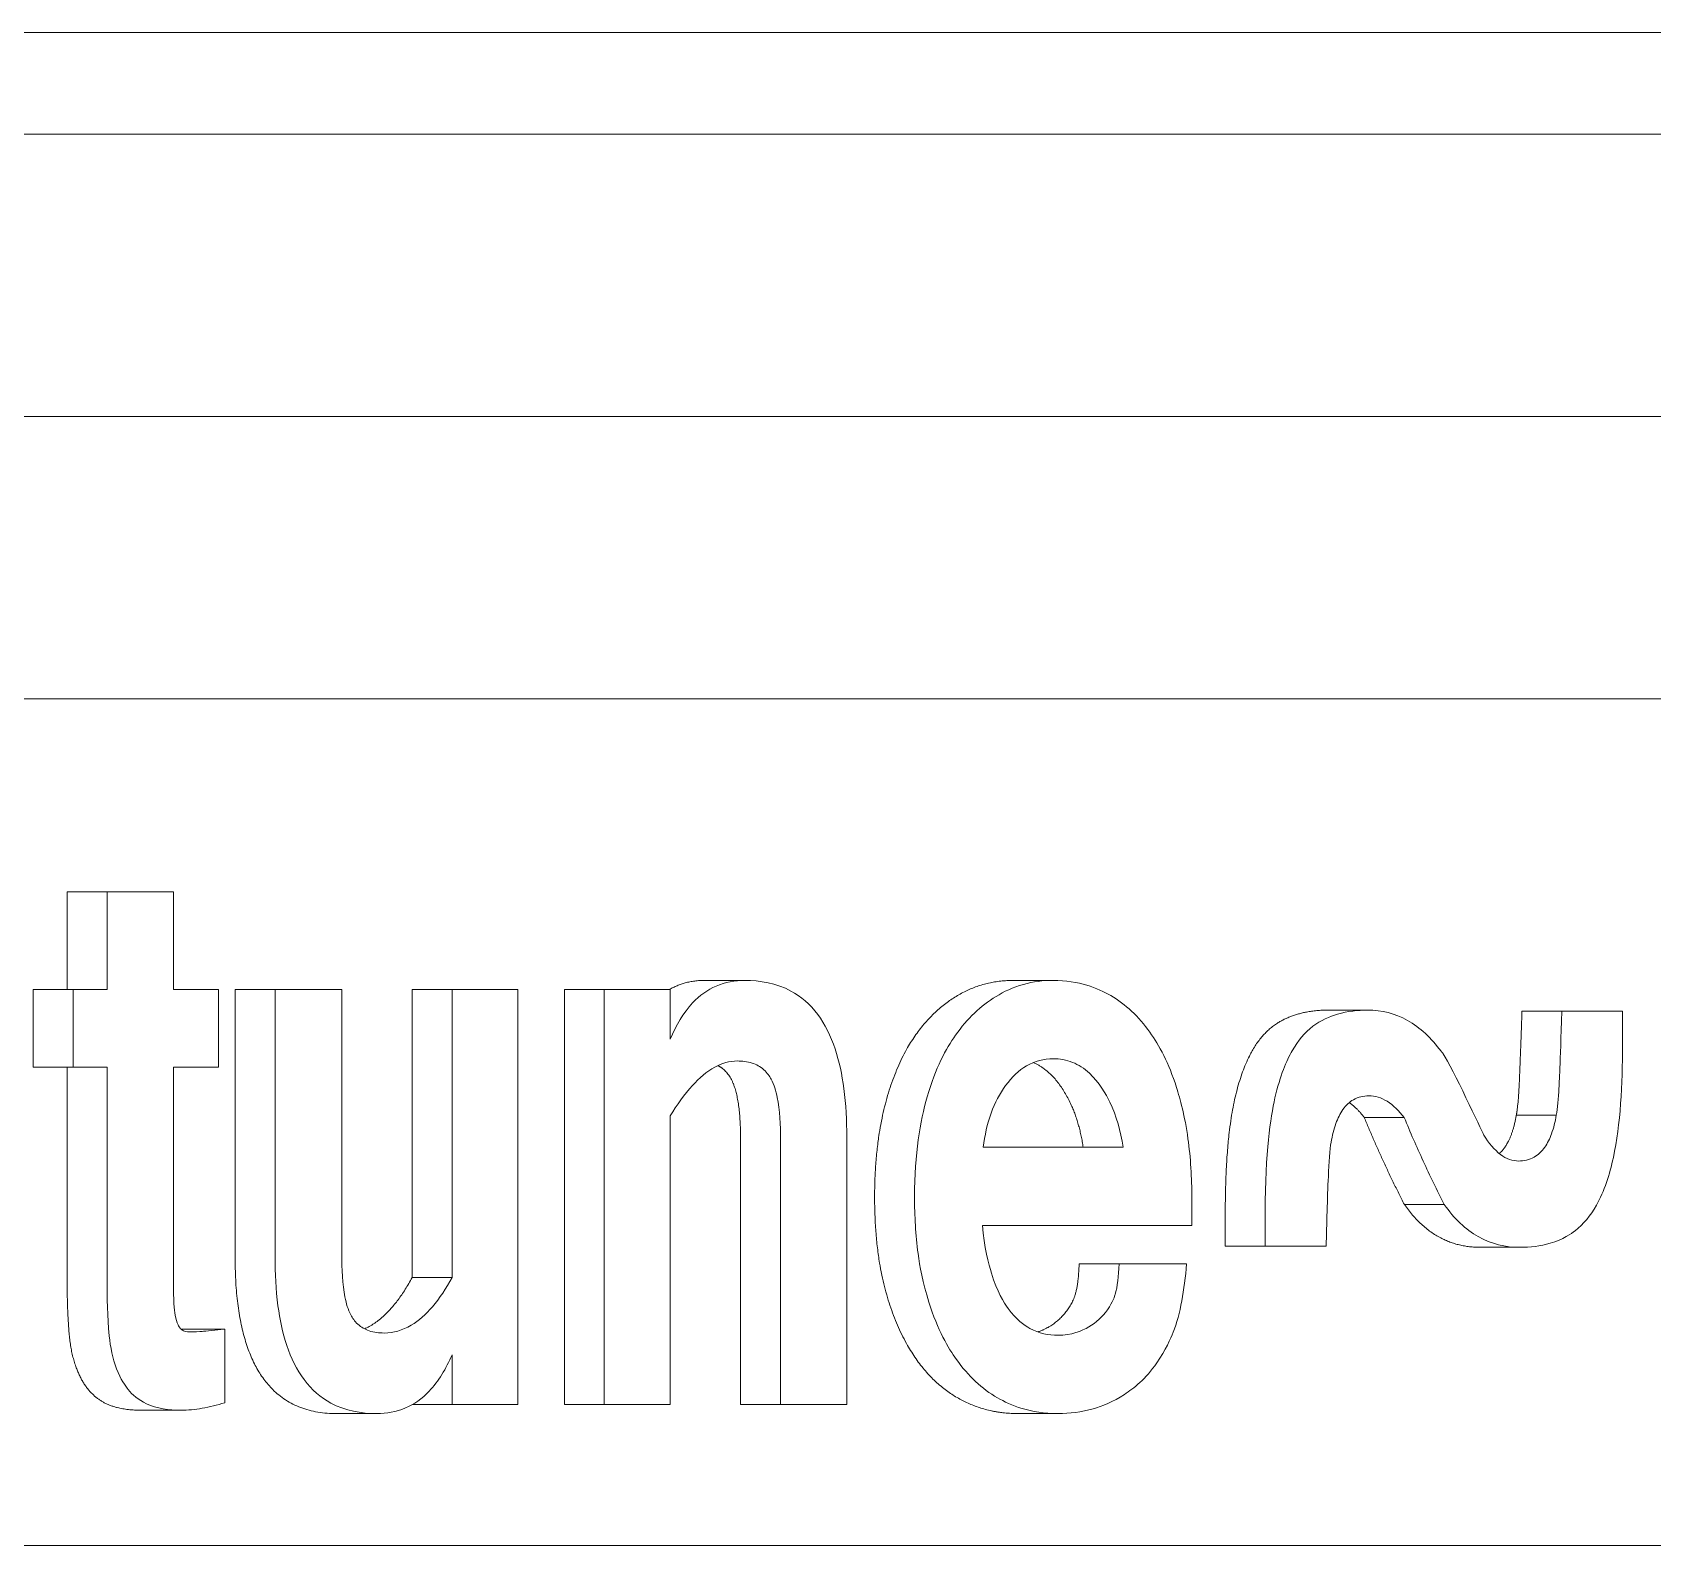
# Model space of a CAD drawing. Header units: inches. Extents: x 20 to 536, y 8 to 344.
# Drawn here: x 132.005 to 133.44, y 128.653 to 129.993 of the extents above; entities that cross this region are included whole.
import ezdxf

# ---------------------------------------------------------------- set-up
doc = ezdxf.new("R2010")
doc.units = ezdxf.units.IN
doc.header["$LTSCALE"] = 16
doc.header["$MEASUREMENT"] = 0
doc.layers.add('Visible (ANSI)', color=7, linetype='Continuous', lineweight=50)

msp = doc.modelspace()

# ---------------------------------------------------------------- linework, layer by layer
at = {"layer": 'Visible (ANSI)', "linetype": 'Continuous', "lineweight": 18}
for p, q in [((137.624066, 129.993472), (128.573099, 129.993472)), ((128.527137, 129.903472), (138.073078, 129.903472)), ((129.123758, 129.653437), (137.476457, 129.653437)), ((131.046205, 129.403437), (135.55401, 129.403437)), ((132.035911, 129.232385), (132.071266, 129.232385)), ((132.035911, 129.145846), (132.035911, 129.232385)), ((132.129953, 129.232385), (132.071266, 129.232385)), ((132.071266, 129.232385), (132.071266, 129.145846)), ((132.129953, 129.145846), (132.129953, 129.232385)), ((132.600289, 129.153943), (132.635644, 129.153943)), ((132.873532, 129.153943), (132.908887, 129.153943)), ((132.005852, 129.145846), (132.041207, 129.145846)), ((132.005852, 129.07702), (132.005852, 129.145846)), ((132.071266, 129.145846), (132.041207, 129.145846)), ((132.041207, 129.145846), (132.041207, 129.07702)), ((132.170032, 129.145846), (132.129953, 129.145846)), ((132.170032, 129.07702), (132.170032, 129.145846)), ((132.184623, 129.145846), (132.219978, 129.145846)), ((132.184623, 128.909004), (132.184623, 129.145846)), ((132.279023, 129.145846), (132.219978, 129.145846)), ((132.219978, 129.145846), (132.219978, 128.909004)), ((132.279023, 128.911535), (132.279023, 129.145846)), ((132.34136, 128.890786), (132.34136, 129.145846)), ((132.34136, 129.145846), (132.376715, 129.145846)), ((132.435045, 129.145846), (132.376715, 129.145846)), ((132.376715, 129.145846), (132.376715, 128.890786)), ((132.435045, 128.778437), (132.435045, 129.145846)), ((132.476116, 128.778437), (132.476116, 129.145846)), ((132.476116, 129.145846), (132.511471, 129.145846)), ((132.5698, 129.145846), (132.511471, 129.145846)), ((132.511471, 129.145846), (132.511471, 128.778437)), ((132.5698, 129.101818), (132.5698, 129.145846)), ((133.152142, 129.127628), (133.187498, 129.127628)), ((133.323909, 129.126616), (133.359265, 129.126616)), ((133.412942, 129.126616), (133.359265, 129.126616)), ((133.412942, 129.096757), (133.412942, 129.126616)), ((132.005852, 129.07702), (132.041207, 129.07702)), ((132.035911, 128.889773), (132.035911, 129.07702)), ((132.041207, 129.07702), (132.071266, 129.07702)), ((132.071266, 129.07702), (132.071266, 128.889773)), ((132.129953, 128.887243), (132.129953, 129.07702)), ((132.129953, 129.07702), (132.170032, 129.07702)), ((132.5698, 128.778437), (132.5698, 129.034004)), ((133.184349, 129.032486), (133.219704, 129.032486)), ((133.318899, 129.03451), (133.354255, 129.03451)), ((132.632137, 128.778437), (132.632137, 129.012749)), ((132.667493, 129.012749), (132.667493, 128.778437)), ((132.72618, 128.778437), (132.72618, 129.015279)), ((132.970795, 129.00617), (132.84698, 129.00617)), ((133.031629, 128.936838), (133.031629, 128.961636)), ((133.219776, 128.955563), (133.255131, 128.955563)), ((132.846264, 128.936838), (133.031629, 128.936838)), ((133.061249, 128.91862), (133.061249, 128.948984)), ((133.096604, 128.948984), (133.096604, 128.91862)), ((133.061249, 128.91862), (133.096604, 128.91862)), ((133.096604, 128.91862), (133.150639, 128.91862)), ((133.286693, 128.917607), (133.322048, 128.917607)), ((132.931861, 128.902931), (132.967216, 128.902931)), ((133.026977, 128.902931), (132.967216, 128.902931)), ((132.34136, 128.890786), (132.376715, 128.890786)), ((132.140045, 128.845239), (132.1754, 128.845239)), ((132.1754, 128.779956), (132.1754, 128.845239)), ((132.376715, 128.822466), (132.376715, 128.778437)), ((132.101397, 128.773377), (132.136752, 128.773377)), ((132.2748, 128.77034), (132.310156, 128.77034)), ((132.341687, 128.778437), (132.376715, 128.778437)), ((132.376715, 128.778437), (132.435045, 128.778437)), ((132.476116, 128.778437), (132.511471, 128.778437)), ((132.511471, 128.778437), (132.5698, 128.778437)), ((132.632137, 128.778437), (132.667493, 128.778437)), ((132.667493, 128.778437), (132.72618, 128.778437)), ((132.877826, 128.77034), (132.913181, 128.77034)), ((135.55401, 128.653437), (131.833092, 128.653437))]:
    msp.add_line(p, q, dxfattribs=at)
for points in [[(132.56904, 129.145846), (132.582941, 129.153943), (132.600289, 129.153943)], [(132.75079, 128.962142), (132.75079, 129.00617), (132.768325, 129.07702), (132.800889, 129.126616), (132.846693, 129.153943), (132.873532, 129.153943)], [(133.061249, 128.948984), (133.061249, 128.997061), (133.071269, 129.063862), (133.093098, 129.108397), (133.128167, 129.127628), (133.152142, 129.127628)], [(133.318899, 129.03451), (133.320689, 129.04362), (133.322478, 129.084611), (133.323909, 129.126616)], [(133.184349, 129.032486), (133.177878, 129.040967), (133.17099, 129.045708)], [(133.219776, 128.955563), (133.200094, 128.994024), (133.184349, 129.032486)], [(132.877826, 128.77034), (132.849556, 128.77034), (132.802678, 128.79615), (132.76904, 128.846251), (132.75079, 128.916595), (132.75079, 128.962142)], [(133.286693, 128.917607), (133.246256, 128.917607), (133.219776, 128.955563)], [(132.2748, 128.77034), (132.184623, 128.77034), (132.184623, 128.909004)], [(132.101397, 128.773377), (132.079926, 128.773377), (132.054161, 128.788559), (132.039489, 128.819935), (132.035911, 128.861939), (132.035911, 128.889773)], [(132.299131, 128.84544), (132.321933, 128.855252), (132.34136, 128.890786)], [(132.137004, 128.844916), (132.138463, 128.845071), (132.140045, 128.845239)]]:
    msp.add_open_spline(points, degree=2, dxfattribs=at)
for points, degree, knots in [([(132.635644, 129.153943), (132.627136, 129.153943), (132.618656, 129.152483), (132.60295, 129.145661), (132.595975, 129.140707), (132.581499, 129.12528), (132.575, 129.114235), (132.5698, 129.101818)], 3, [-0.286997863, -0.286997863, -0.286997863, -0.286997863, -0.195305384, -0.195305384, -0.109970073, -0.109970073, 0, 0, 0, 0]), ([(132.72618, 129.015279), (132.72618, 129.0296), (132.725456, 129.044214), (132.721974, 129.070347), (132.719492, 129.082254), (132.71196, 129.104757), (132.706933, 129.115017), (132.693573, 129.132942), (132.68555, 129.139739), (132.663743, 129.151513), (132.649485, 129.153943), (132.635644, 129.153943)], 3, [-0.549838036, -0.549838036, -0.549838036, -0.549838036, -0.440760651, -0.440760651, -0.347374274, -0.347374274, -0.251258835, -0.251258835, -0.149149172, -0.149149172, 0, 0, 0, 0]), ([(132.908887, 129.153943), (132.900045, 129.153943), (132.891251, 129.152831), (132.873154, 129.147761), (132.865183, 129.143959), (132.844813, 129.131559), (132.832786, 129.120246), (132.814109, 129.093577), (132.804696, 129.076332), (132.791144, 129.029107), (132.786145, 129.000776), (132.786145, 128.962142)], 3, [-1.49193162, -1.49193162, -1.49193162, -1.49193162, -1.29030138, -1.29030138, -1.0712515, -1.0712515, -0.64119148, -0.64119148, -0.29439022, -0.29439022, 0, 0, 0, 0]), ([(133.031629, 128.961636), (133.031629, 128.979112), (133.030614, 128.996641), (133.025375, 129.034189), (133.021299, 129.049078), (133.011153, 129.080828), (133.002651, 129.09652), (132.984544, 129.122159), (132.972897, 129.132906), (132.94832, 129.147196), (132.931825, 129.153943), (132.908887, 129.153943)], 3, [-0.953742878, -0.953742878, -0.953742878, -0.953742878, -0.864238922, -0.864238922, -0.757751945, -0.757751945, -0.52950742, -0.52950742, -0.247180323, -0.247180323, 0, 0, 0, 0]), ([(133.187498, 129.127628), (133.178567, 129.127628), (133.169496, 129.126627), (133.153572, 129.121991), (133.145913, 129.118774), (133.131624, 129.107834), (133.125547, 129.100578), (133.115541, 129.083028), (133.109759, 129.069759), (133.101216, 129.032198), (133.096604, 129.002253), (133.096604, 128.948984)], 3, [-2.38343253, -2.38343253, -2.38343253, -2.38343253, -1.8060438, -1.8060438, -1.33277788, -1.33277788, -0.86133468, -0.86133468, -0.40590851, -0.40590851, 0, 0, 0, 0]), ([(133.252268, 129.09119), (133.243616, 129.102937), (133.233801, 129.112249), (133.211409, 129.124845), (133.199601, 129.127628), (133.187498, 129.127628)], 3, [-0.259669604, -0.259669604, -0.259669604, -0.259669604, -0.130428825, -0.130428825, 0, 0, 0, 0]), ([(133.359265, 129.126616), (133.357615, 129.078222), (133.356945, 129.063715), (133.356182, 129.049499), (133.355435, 129.040519), (133.354255, 129.03451)], 3, [-0.0733444233, -0.0733444233, -0.0733444233, -0.0733444233, -0.047519074, -0.047519074, 0, 0, 0, 0]), ([(133.322048, 128.917607), (133.331043, 128.917607), (133.340196, 128.918622), (133.360468, 128.924636), (133.367626, 128.929638), (133.378347, 128.937979), (133.384607, 128.94558), (133.396809, 128.967277), (133.401554, 128.98198), (133.411109, 129.026358), (133.412942, 129.06187), (133.412942, 129.096757)], 3, [-0.589636819, -0.589636819, -0.589636819, -0.589636819, -0.553532833, -0.553532833, -0.506526146, -0.506526146, -0.40328783, -0.40328783, -0.265842047, -0.265842047, 0, 0, 0, 0]), ([(132.5698, 129.034004), (132.575728, 129.0437), (132.582326, 129.053042), (132.595521, 129.067466), (132.602111, 129.073174), (132.615632, 129.080621), (132.622303, 129.082587), (132.629203, 129.082587)], 3, [-0.254147783, -0.254147783, -0.254147783, -0.254147783, -0.156374809, -0.156374809, -0.074354364, -0.074354364, 0, 0, 0, 0]), ([(132.629203, 129.082587), (132.633576, 129.082587), (132.638081, 129.082082), (132.646008, 129.079515), (132.649574, 129.077659), (132.655819, 129.072096), (132.657878, 129.069044), (132.661781, 129.061696), (132.663435, 129.055926), (132.666773, 129.039187), (132.667493, 129.025858), (132.667493, 129.012749)], 3, [-0.243715019, -0.243715019, -0.243715019, -0.243715019, -0.209104446, -0.209104446, -0.179401679, -0.179401679, -0.150757457, -0.150757457, -0.099891353, -0.099891353, 0, 0, 0, 0]), ([(132.84698, 129.00617), (132.848279, 129.016736), (132.850519, 129.026958), (132.857272, 129.045629), (132.861535, 129.053741), (132.87246, 129.068615), (132.878595, 129.074321), (132.892801, 129.082667), (132.900735, 129.084611), (132.908887, 129.084611)], 3, [-0.311667492, -0.311667492, -0.311667492, -0.311667492, -0.237050543, -0.237050543, -0.16576507, -0.16576507, -0.087852602, -0.087852602, 0, 0, 0, 0]), ([(132.935439, 129.00617), (132.93043, 129.040077), (132.903965, 129.075877), (132.891186, 129.081185)], 2, [0, 0, 0, 1, 1.60772218, 1.60772218, 1.60772218]), ([(132.908887, 129.084611), (132.914691, 129.084611), (132.920442, 129.083633), (132.931364, 129.079256), (132.936355, 129.076045), (132.949608, 129.063762), (132.955567, 129.053365), (132.964901, 129.034046), (132.968671, 129.020545), (132.970795, 129.00617)], 3, [-0.251457438, -0.251457438, -0.251457438, -0.251457438, -0.21404187, -0.21404187, -0.178283825, -0.178283825, -0.111899249, -0.111899249, 0, 0, 0, 0]), ([(133.2902, 129.016798), (133.28786, 129.021795), (133.262238, 129.076493), (133.253615, 129.089674), (133.253076, 129.090434), (133.252527, 129.090999), (133.252392, 129.091121), (133.252268, 129.09119)], 3, [-0.0812338479, -0.0812338479, -0.0812338479, -0.0812338479, -0.0063211266, -0.0063211266, -0.0014322504, -0.0014322504, 0, 0, 0, 0]), ([(132.632137, 129.012749), (132.632137, 129.052223), (132.619126, 129.074755), (132.612072, 129.078547)], 2, [0, 0, 0, 1, 1.48411239, 1.48411239, 1.48411239]), ([(133.154934, 129.010725), (133.155926, 129.016411), (133.157293, 129.022076), (133.160825, 129.03181), (133.162864, 129.036002), (133.168095, 129.043381), (133.171197, 129.046287), (133.178997, 129.050756), (133.183595, 129.051717), (133.188213, 129.051717)], 3, [-0.174010342, -0.174010342, -0.174010342, -0.174010342, -0.129365784, -0.129365784, -0.090658973, -0.090658973, -0.049771795, -0.049771795, 0, 0, 0, 0]), ([(133.188213, 129.051717), (133.191001, 129.051717), (133.19376, 129.051321), (133.199244, 129.049701), (133.201912, 129.048487), (133.210139, 129.043463), (133.215197, 129.038394), (133.219704, 129.032486)], 3, [-0.126574619, -0.126574619, -0.126574619, -0.126574619, -0.096544816, -0.096544816, -0.066224916, -0.066224916, 0, 0, 0, 0]), ([(133.219704, 129.032486), (133.225037, 129.019459), (133.230625, 129.006637), (133.242437, 128.980988), (133.248682, 128.968166), (133.255131, 128.955563)], 3, [-0.23324276, -0.23324276, -0.23324276, -0.23324276, -0.118545851, -0.118545851, 0, 0, 0, 0]), ([(133.303782, 129.000698), (133.305417, 129.00214), (133.315321, 129.013761), (133.318899, 129.03451)], 2, [0.82234362, 0.82234362, 0.82234362, 1, 2, 2, 2]), ([(133.354255, 129.03451), (133.353289, 129.028914), (133.351959, 129.02332), (133.348518, 129.01377), (133.346533, 129.009667), (133.341366, 129.002419), (133.338204, 128.999518), (133.330355, 128.995011), (133.325679, 128.994024), (133.320975, 128.994024)], 3, [-0.172747525, -0.172747525, -0.172747525, -0.172747525, -0.128926767, -0.128926767, -0.091254657, -0.091254657, -0.050695576, -0.050695576, 0, 0, 0, 0]), ([(133.150639, 128.91862), (133.151003, 128.93749), (133.15158, 128.961197), (133.153093, 128.992698), (133.153879, 129.004201), (133.154934, 129.010725)], 3, [-0.129093531, -0.129093531, -0.129093531, -0.129093531, -0.050994454, -0.050994454, 0, 0, 0, 0]), ([(133.320975, 128.994024), (133.318234, 128.994024), (133.315536, 128.994498), (133.310151, 128.996423), (133.307543, 128.997873), (133.299386, 129.00391), (133.294444, 129.010046), (133.2902, 129.016798)], 3, [-0.128632551, -0.128632551, -0.128632551, -0.128632551, -0.099126524, -0.099126524, -0.068837122, -0.068837122, 0, 0, 0, 0]), ([(132.786145, 128.962142), (132.786145, 128.945378), (132.787073, 128.928487), (132.790805, 128.901145), (132.793469, 128.886028), (132.80662, 128.844281), (132.816109, 128.82833), (132.833729, 128.803452), (132.845864, 128.792255), (132.871218, 128.777574), (132.88857, 128.77034), (132.913181, 128.77034)], 3, [-1.15207317, -1.15207317, -1.15207317, -1.15207317, -0.93289171, -0.93289171, -0.78803686, -0.78803686, -0.5752915, -0.5752915, -0.26521632, -0.26521632, 0, 0, 0, 0]), ([(133.255131, 128.955563), (133.259448, 128.949375), (133.264141, 128.943804), (133.274235, 128.934216), (133.27952, 128.930262), (133.296884, 128.920413), (133.309354, 128.917607), (133.322048, 128.917607)], 3, [-0.267811712, -0.267811712, -0.267811712, -0.267811712, -0.201580456, -0.201580456, -0.136795366, -0.136795366, 0, 0, 0, 0]), ([(132.913181, 128.839672), (132.904683, 128.839672), (132.89626, 128.841432), (132.88315, 128.848635), (132.876261, 128.853564), (132.8651, 128.868762), (132.859296, 128.878044), (132.852002, 128.901938), (132.847374, 128.918517), (132.846264, 128.936838)], 3, [-1.96156648, -1.96156648, -1.96156648, -1.96156648, -1.05825772, -1.05825772, -0.46701751, -0.46701751, -0.14011971, -0.14011971, 0, 0, 0, 0]), ([(132.219978, 128.909004), (132.219978, 128.894652), (132.220703, 128.880004), (132.224187, 128.853822), (132.226671, 128.841894), (132.2342, 128.819396), (132.239214, 128.809152), (132.252531, 128.79127), (132.260521, 128.784491), (132.282221, 128.772763), (132.296392, 128.77034), (132.310156, 128.77034)], 3, [-0.548827562, -0.548827562, -0.548827562, -0.548827562, -0.439512351, -0.439512351, -0.34598462, -0.34598462, -0.250058124, -0.250058124, -0.148318491, -0.148318491, 0, 0, 0, 0]), ([(132.316597, 128.841696), (132.312168, 128.841696), (132.307595, 128.842224), (132.299743, 128.844883), (132.296304, 128.846735), (132.290471, 128.852061), (132.288467, 128.854944), (132.284595, 128.862323), (132.282995, 128.868048), (132.279724, 128.884768), (132.279023, 128.898292), (132.279023, 128.911535)], 3, [-0.253422966, -0.253422966, -0.253422966, -0.253422966, -0.213493453, -0.213493453, -0.180698068, -0.180698068, -0.150977621, -0.150977621, -0.100904321, -0.100904321, 0, 0, 0, 0]), ([(132.895295, 128.84265), (132.896404, 128.843034), (132.90717, 128.847263), (132.922199, 128.861433), (132.931145, 128.880664), (132.931861, 128.902931)], 2, [0.88572489, 0.88572489, 0.88572489, 1, 2, 3, 4, 4, 4]), ([(132.913181, 128.77034), (132.923594, 128.77034), (132.933948, 128.771679), (132.952159, 128.776924), (132.961992, 128.780736), (132.980179, 128.792613), (132.990751, 128.800997), (133.008424, 128.826349), (133.013083, 128.837161), (133.021493, 128.858651), (133.025134, 128.879765), (133.026977, 128.902931)], 3, [-0.510586724, -0.510586724, -0.510586724, -0.510586724, -0.395857325, -0.395857325, -0.305816844, -0.305816844, -0.233792858, -0.233792858, -0.177640706, -0.177640706, 0, 0, 0, 0]), ([(132.967216, 128.902931), (132.966868, 128.892092), (132.965826, 128.882666), (132.963489, 128.874799), (132.96174, 128.869029), (132.952531, 128.856063), (132.946906, 128.850951), (132.934219, 128.843477), (132.924771, 128.839672), (132.913181, 128.839672)], 3, [-1.35675121, -1.35675121, -1.35675121, -1.35675121, -0.38738366, -0.38738366, -0.25082013, -0.25082013, -0.12489258, -0.12489258, 0, 0, 0, 0]), ([(132.071266, 128.889773), (132.071266, 128.87293), (132.071594, 128.856007), (132.074191, 128.829063), (132.076247, 128.819189), (132.083354, 128.800517), (132.087391, 128.794824), (132.093662, 128.787202), (132.098709, 128.782442), (132.115266, 128.774789), (132.126029, 128.773377), (132.136752, 128.773377)], 3, [-0.456376523, -0.456376523, -0.456376523, -0.456376523, -0.347954157, -0.347954157, -0.281330285, -0.281330285, -0.211467672, -0.211467672, -0.115556849, -0.115556849, 0, 0, 0, 0]), ([(132.146414, 128.842709), (132.14388, 128.842709), (132.141278, 128.842732), (132.137841, 128.84416), (132.136937, 128.84487), (132.135401, 128.846633), (132.134668, 128.847731), (132.13312, 128.850943), (132.132333, 128.85396), (132.130807, 128.862594), (132.129953, 128.870348), (132.129953, 128.887243)], 3, [-0.460292219, -0.460292219, -0.460292219, -0.460292219, -0.324637621, -0.324637621, -0.26853254, -0.26853254, -0.218737319, -0.218737319, -0.128741654, -0.128741654, 0, 0, 0, 0]), ([(132.376715, 128.890786), (132.371563, 128.881362), (132.365761, 128.872432), (132.353577, 128.8582), (132.347353, 128.852578), (132.332888, 128.843991), (132.324906, 128.841696), (132.316597, 128.841696)], 3, [-0.259852508, -0.259852508, -0.259852508, -0.259852508, -0.169044662, -0.169044662, -0.089539798, -0.089539798, 0, 0, 0, 0]), ([(132.1754, 128.845239), (132.172625, 128.844945), (132.160965, 128.843707), (132.155596, 128.843074), (132.15255, 128.842709), (132.146414, 128.842709)], 3, [-0.296822188, -0.296822188, -0.296822188, -0.296822188, -0.06611673, -0.06611673, 0, 0, 0, 0]), ([(132.310156, 128.77034), (132.318715, 128.77034), (132.327246, 128.771795), (132.343058, 128.778576), (132.350095, 128.7835), (132.364773, 128.798899), (132.371398, 128.809973), (132.376715, 128.822466)], 3, [-0.289149274, -0.289149274, -0.289149274, -0.289149274, -0.196914302, -0.196914302, -0.111111337, -0.111111337, 0, 0, 0, 0]), ([(132.136752, 128.773377), (132.142965, 128.773377), (132.149193, 128.773972), (132.162084, 128.776166), (132.168792, 128.777861), (132.1754, 128.779956)], 3, [-0.13991373, -0.13991373, -0.13991373, -0.13991373, -0.072976112, -0.072976112, 0, 0, 0, 0])]:
    msp.add_open_spline(points, degree=degree, knots=knots, dxfattribs=at)

doc.saveas('drawing.dxf')
